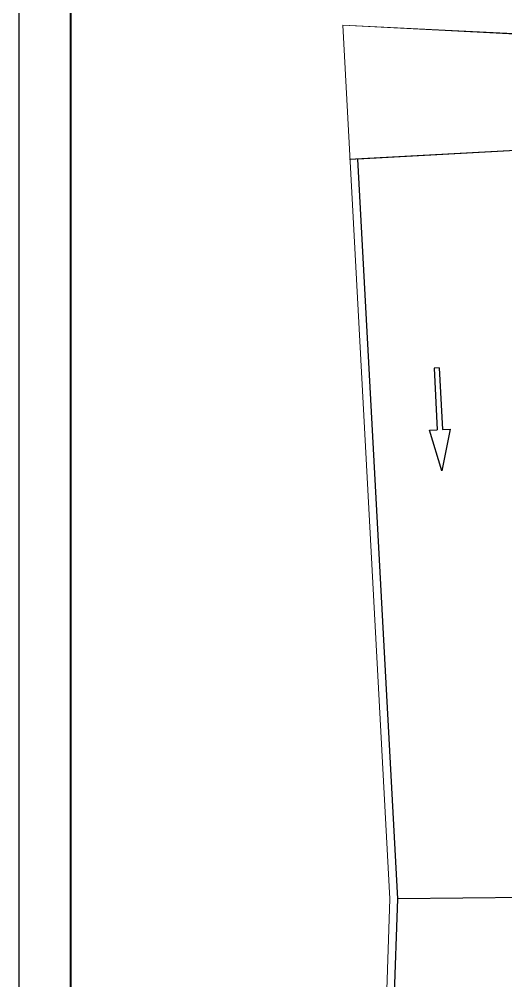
# Model space of a CAD drawing. Header units: metres. Extents: x 27 to 147, y -173 to 8.
# Drawn here: x 26.79 to 36.24, y -19.7 to -1.03 of the extents above; entities that cross this region are included whole.
import ezdxf

# ---------------------------------------------------------------- set-up
doc = ezdxf.new("R2010")
doc.units = ezdxf.units.M
doc.layers.add('Drawing & Figure_Pen_No__1', color=7, linetype='Continuous', lineweight=13)
doc.layers.add('GRAFO 0 BLANCO', color=7, linetype='Continuous', lineweight=0)
doc.layers.add('Rampa', color=41, linetype='Continuous')
doc.layers.add('Separador de bike pintado', color=8, linetype='Continuous')

msp = doc.modelspace()

# ---------------------------------------------------------------- linework, layer by layer
at = {"color": 251, "true_color": 0x636466}
for p, q in [((39.356, -3.421), (33.207, -3.753)), ((39.361, -3.42), (33.212, -3.752)), ((40.146, -18.049), (34.141, -18.111))]:
    msp.add_line(p, q, dxfattribs=at)
at = {"color": 7}
msp.add_lwpolyline([(26.786, 8.485), (146.786, 8.485), (146.786, -81.515), (26.786, -81.515), (26.786, 8.485)], dxfattribs=at)
at = {"color": 7, "lineweight": 40}
msp.add_lwpolyline([(27.786, 7.485), (145.786, 7.485), (145.786, -77.621), (27.786, -77.621)], close=True, dxfattribs=at)
at = {"layer": 'Drawing & Figure_Pen_No__1', "linetype": 'Continuous'}
msp.add_line((37.423, -1.358), (33.075, -1.142), dxfattribs=at)
at = {"layer": 'GRAFO 0 BLANCO', "color": 7}
for points in [[(88.078, -71.03), (33.094, -68.411), (33.775, -58.138), (31.209, -57.988), (31.536, -56.066), (31.607, -54.712), (31.79, -52.363), (32.088, -48.913), (32.327, -45.49), (32.894, -38.662), (33.619, -29.294), (33.991, -18.113), (33.075, -1.142)], [(33.075, -1.142), (37.422, -1.369), (43.764, -1.503), (44.724, -1.528), (51.784, -1.71), (64.025, -2.053), (70.185, -2.181), (83.803, -2.463)]]:
    msp.add_lwpolyline(points, dxfattribs=at)
at = {"layer": 'Rampa'}
for p, q in [((39.361, -3.42), (33.365, -3.744)), ((34.141, -18.111), (33.365, -3.744)), ((34.141, -18.111), (33.365, -3.744)), ((33.768, -29.311), (34.141, -18.111)), ((33.768, -29.311), (34.141, -18.111))]:
    msp.add_line(p, q, dxfattribs=at)
at = {"layer": 'Separador de bike pintado'}
for p, q in [((34.947, -7.8), (34.847, -7.805)), ((34.847, -7.805), (34.909, -9.004)), ((34.947, -7.8), (35.009, -8.999)), ((34.759, -9.011), (34.909, -9.004)), ((35, -9.8), (34.759, -9.011)), ((35.158, -8.991), (35, -9.8)), ((35.009, -8.999), (35.158, -8.991))]:
    msp.add_line(p, q, dxfattribs=at)

doc.saveas('drawing.dxf')
